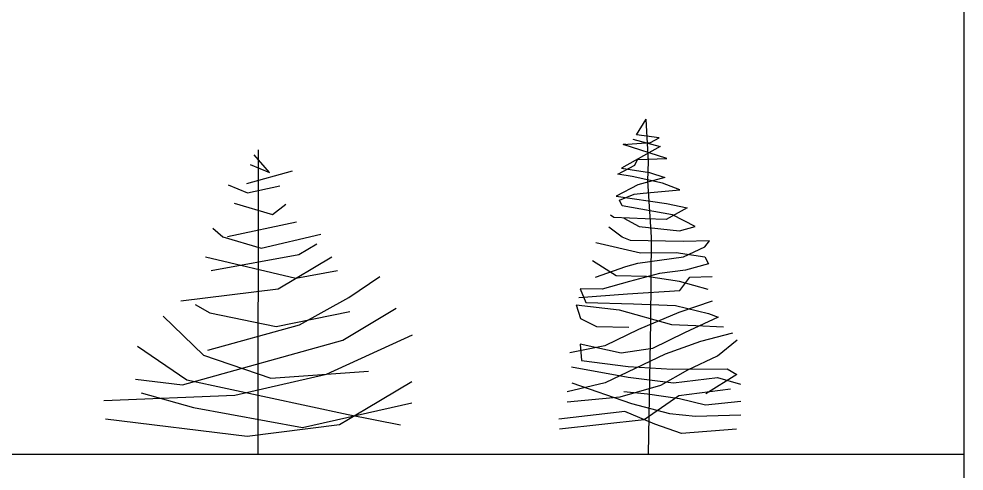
# Model space of a CAD drawing. Header units: millimetres. Extents: x 79741 to 173011, y 86123 to 135501.
# Drawn here: x 145397 to 173011, y 107028 to 120227 of the extents above; entities that cross this region are included whole.
import ezdxf

# ---------------------------------------------------------------- set-up
doc = ezdxf.new("R2010")
doc.units = ezdxf.units.MM
doc.layers.add('www.cad-blocks.net', color=7, linetype='Continuous')

# ---------------------------------------------------------------- blocks, each defined once
blk = doc.blocks.new('A$C785459B8')
for points in [[(5018, 9866), (5000, 0)], [(4750, 9390), (5376, 9134), (4879, 9703)], [(4645, 8775), (6130, 9190)], [(4042, 8730), (4668, 8473), (5712, 8704)], [(4238, 8138), (5478, 7775), (5908, 8111)], [(4015, 7059), (6255, 7530)], [(3540, 7327), (3865, 7047), (5105, 6685), (7043, 7134)], [(3491, 5957), (6334, 6474), (6915, 6821)], [(2504, 4972), (5659, 5361), (7401, 6402)], [(3307, 6399), (6240, 5708), (7586, 5961)], [(3382, 3369), (6353, 4199), (7955, 5078), (8966, 5761)], [(1026, 2433), (2557, 2245), (7756, 3697), (9497, 4738)], [(2967, 4855), (3443, 4588), (5599, 4142), (7989, 4625)], [(1934, 4474), (3243, 3207), (5422, 2460), (8589, 2697)], [(0, 1745), (4250, 1917), (7232, 2596), (10018, 3867)], [(1098, 3501), (2696, 2407), (7937, 1283), (9630, 954)], [(61, 1147), (4653, 581), (7658, 958), (8529, 1479), (10000, 2358)], [(1211, 1992), (2915, 1513), (6451, 868), (10000, 1669)]]:
    blk.add_lwpolyline(points)
blk = doc.blocks.new('A$C1DC56A28')
for p, q in [((2840, 11648), (3192, 12226)), ((3277, 10674), (3192, 12226)), ((2705, 11488), (3695, 11220)), ((3661, 11542), (2840, 11648)), ((3342, 11374), (3661, 11542)), ((3695, 11220), (2285, 10431)), ((2350, 11296), (3342, 11374)), ((2430, 11313), (2350, 11296)), ((3937, 10793), (2350, 11296)), ((2775, 10542), (2872, 10754)), ((2872, 10754), (3937, 10793)), ((2156, 10212), (2775, 10542)), ((2285, 10431), (3309, 10279)), ((3245, 9975), (3277, 10674)), ((2678, 10135), (2156, 10212)), ((3779, 9892), (2678, 10135)), ((3863, 10095), (2878, 9832)), ((3309, 10279), (3863, 10095)), ((2878, 9832), (2089, 9412)), ((3386, 7914), (3245, 9975)), ((4418, 9640), (3779, 9892)), ((2089, 9412), (3935, 9144)), ((2211, 9273), (2753, 9485)), ((2753, 9485), (3082, 9523)), ((3082, 9523), (4418, 9640)), ((2308, 9059), (2211, 9273)), ((4147, 8731), (2308, 9059)), ((4689, 8992), (3918, 8557)), ((3935, 9144), (4689, 8992)), ((2005, 8640), (1883, 8722)), ((3146, 8590), (2005, 8640)), ((4979, 8305), (4147, 8731)), ((2308, 7918), (1824, 8285)), ((2366, 8615), (2927, 8304)), ((2927, 8304), (4399, 8150)), ((3918, 8557), (3146, 8590)), ((4399, 8150), (4979, 8305)), ((1353, 7720), (2978, 7348)), ((2618, 7802), (2308, 7918)), ((4534, 7764), (2618, 7802)), ((3361, 4831), (3386, 7914)), ((5500, 7783), (4534, 7764)), ((5326, 7570), (5500, 7783)), ((2978, 7348), (4287, 7364)), ((4287, 7364), (5327, 7197)), ((4553, 7202), (5326, 7570)), ((2097, 6501), (1230, 7050)), ((2446, 6848), (2879, 6967)), ((2879, 6967), (4553, 7202)), ((5464, 6945), (4625, 6710)), ((5327, 7197), (5464, 6945)), ((1341, 6454), (2446, 6848)), ((3669, 6593), (2577, 6303)), ((4625, 6710), (3669, 6593)), ((2577, 6303), (1586, 6017)), ((3200, 6481), (2097, 6501)), ((4403, 6295), (3200, 6481)), ((5447, 6005), (4403, 6295)), ((4422, 5966), (4784, 6454)), ((4784, 6454), (5599, 6481)), ((1586, 6017), (780, 6034)), ((780, 6034), (982, 5531)), ((2507, 5849), (4422, 5966)), ((726, 5714), (2507, 5849)), ((982, 5531), (2727, 5481)), ((5602, 5578), (4383, 5172)), ((629, 5443), (2197, 5269)), ((629, 5443), (790, 4954)), ((2197, 5269), (4112, 4727)), ((2727, 5481), (4253, 5430)), ((4253, 5430), (5462, 5128)), ((790, 4954), (1371, 4655)), ((4383, 5172), (2913, 4553)), ((5815, 4993), (4589, 4423)), ((5462, 5128), (5815, 4993)), ((1371, 4655), (2551, 4637)), ((2913, 4553), (1675, 3953)), ((3269, 0), (3361, 4831)), ((4112, 4727), (5002, 4689)), ((5002, 4689), (6008, 4650)), ((4589, 4423), (3415, 3852)), ((6337, 4417), (5176, 4108)), ((5795, 3585), (6511, 4166)), ((1675, 3953), (401, 3693)), ((2274, 3685), (774, 4016)), ((774, 4016), (824, 3412)), ((3415, 3852), (2274, 3685)), ((5176, 4108), (3880, 3643)), ((3880, 3643), (1694, 2599)), ((4711, 3082), (5795, 3585)), ((459, 3189), (2526, 2811)), ((824, 3412), (2526, 3198)), ((2526, 3198), (4137, 3097)), ((4137, 3097), (6150, 3114)), ((6150, 3114), (6503, 2912)), ((2526, 2811), (4189, 2599)), ((3725, 2521), (4711, 3082)), ((4189, 2599), (5795, 2792)), ((6503, 2912), (5361, 2207)), ((5795, 2792), (6627, 2560)), ((1694, 2599), (304, 2280)), ((468, 2600), (2647, 1852)), ((2236, 2096), (3725, 2521)), ((304, 1912), (2236, 2096)), ((3242, 2192), (2371, 2269)), ((3114, 1267), (4380, 2145)), ((4402, 2018), (3242, 2192)), ((4380, 2145), (6272, 2379)), ((2647, 1852), (4039, 1488)), ((5350, 1786), (4402, 2018)), ((6646, 1921), (5350, 1786)), ((2412, 1560), (0, 1277)), ((3502, 1091), (2412, 1560)), ((4039, 1488), (4983, 1392)), ((4983, 1392), (6640, 1438)), ((19, 926), (3114, 1267)), ((4478, 760), (3502, 1091)), ((6486, 916), (4478, 760))]:
    blk.add_line(p, q)
blk = doc.blocks.new('FORMAT')
at = {"layer": 'www.cad-blocks.net', "color": 155, "true_color": 0x546d8e}
for p, q in [((173011, 86123), (173011, 135501)), ((87199, 107522), (173011, 107522))]:
    blk.add_line(p, q, dxfattribs=at)

msp = doc.modelspace()

# ---------------------------------------------------------------- block references
for name, p, xscale, yscale, zscale in [('A$C1DC56A28', (161173, 107522), 0.8, 0.8, 0.8), ('A$C785459B8', (147876, 107522), 0.9, 0.9, 0.9)]:
    msp.add_blockref(name, p, dxfattribs=dict(xscale=xscale, yscale=yscale, zscale=zscale))
at = {"layer": 'www.cad-blocks.net'}
msp.add_blockref('FORMAT', (0, 0), dxfattribs=at)

doc.saveas('drawing.dxf')
